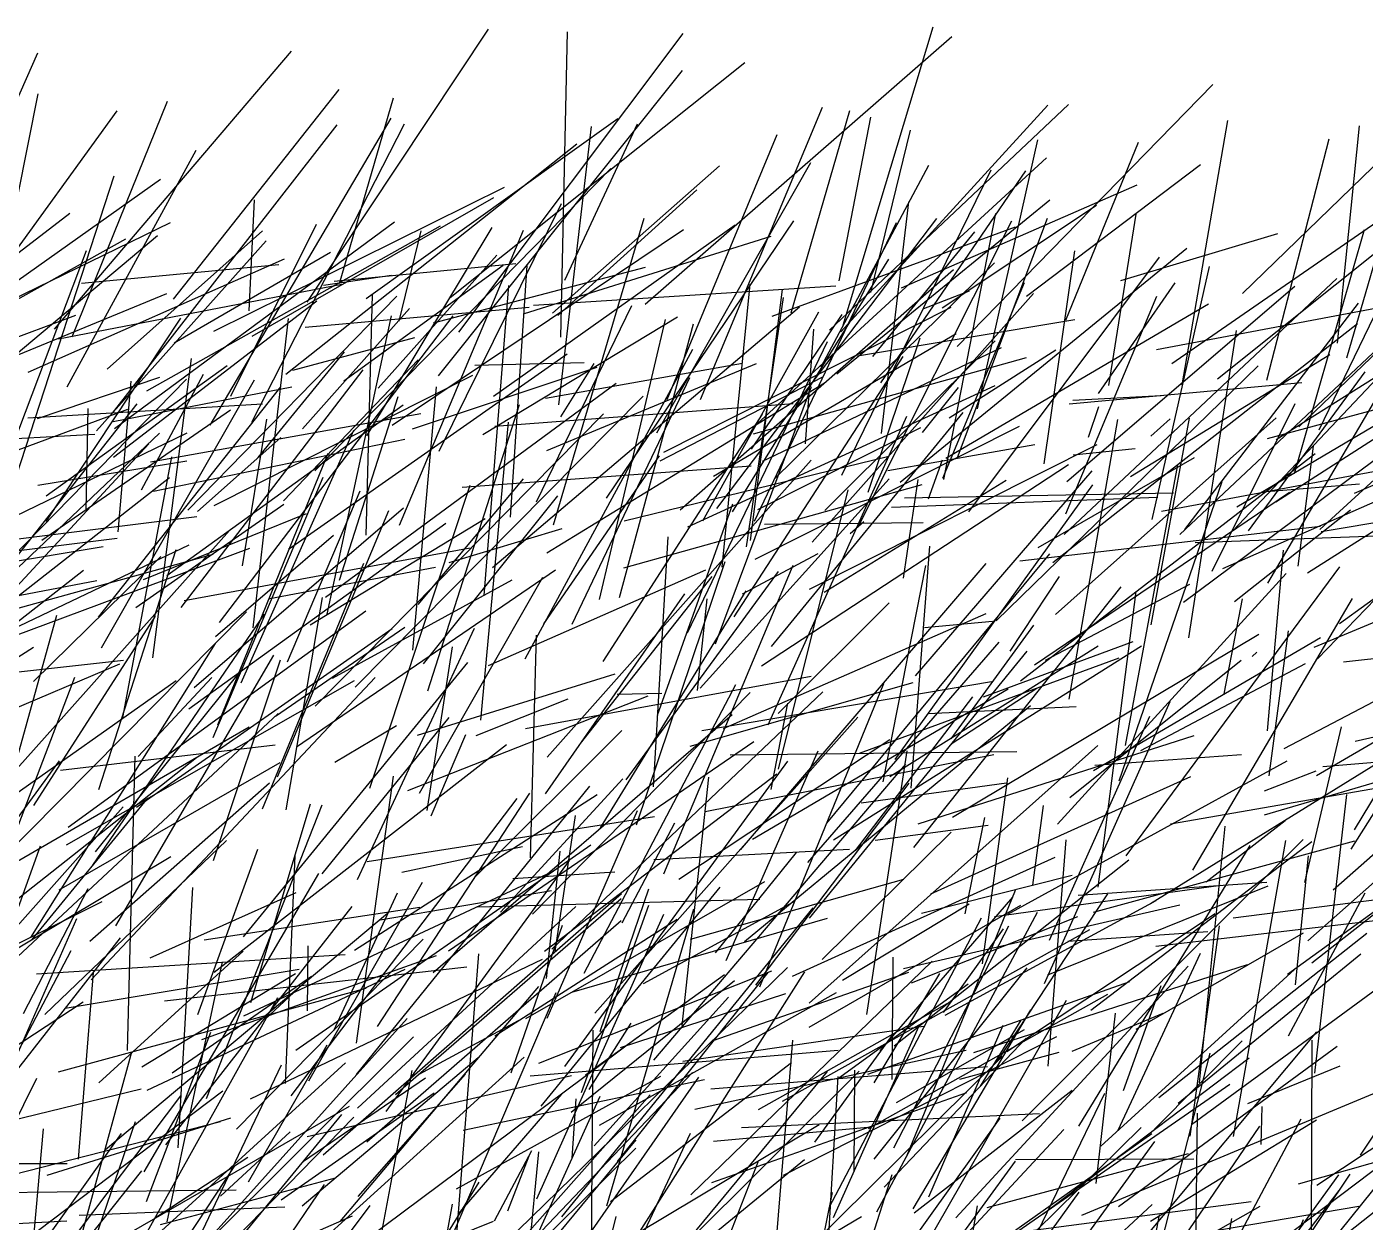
# Model space of a CAD drawing. Header units: metres. Extents: x 0 to 1019, y 0 to 619.
# Drawn here: x 849.4 to 935.7, y 539.2 to 616.3 of the extents above; entities that cross this region are included whole.
import ezdxf

# ---------------------------------------------------------------- set-up
doc = ezdxf.new("R2010")
doc.units = ezdxf.units.M

msp = doc.modelspace()

# ---------------------------------------------------------------- linework, layer by layer
at = {"color": 99}
for p, q in [((902.018, 597.089), (907.821, 616.329)), ((867.156, 590.404), (874.049, 598.162)), ((873.945, 567.067), (889.43, 573.176)), ((838.578, 552.13), (854.232, 559.906)), ((880.395, 539.969), (881.756, 543.513))]:
    msp.add_line(p, q, dxfattribs=at)
at = {"color": 135}
for p, q in [((867.437, 598.556), (879.149, 616.179)), ((869.186, 599.927), (880.903, 601.071)), ((884.528, 577.797), (892.118, 593.706)), ((867.644, 577.755), (878.934, 584.62)), ((849.819, 566.108), (857.67, 578.318)), ((853.511, 554.858), (871.842, 574.365)), ((875.437, 565.447), (877.675, 570.682)), ((925.887, 529.142), (934.693, 542.325))]:
    msp.add_line(p, q, dxfattribs=at)
at = {"color": 173}
msp.add_line((877.218, 596.638), (891.685, 615.884), dxfattribs=at)
at = {"color": 153}
for p, q in [((883.796, 596.305), (884.229, 615.995)), ((858.733, 548.855), (867.726, 555.104)), ((922.096, 545.235), (927.746, 550.932))]:
    msp.add_line(p, q, dxfattribs=at)
at = {"color": 188}
for p, q in [((889.245, 598.437), (909.019, 615.702)), ((906.585, 539.824), (916.786, 547.739))]:
    msp.add_line(p, q, dxfattribs=at)
at = {"color": 109}
for p, q in [((841.292, 594.844), (850.079, 614.651)), ((838.014, 550.577), (851.468, 568.984)), ((860.393, 552.628), (864.273, 563.282)), ((869.161, 551.588), (873.281, 560.474))]:
    msp.add_line(p, q, dxfattribs=at)
at = {"color": 247}
for p, q in [((851.144, 596.833), (866.429, 614.757)), ((913.829, 598.964), (925.044, 607.435)), ((882.805, 566.865), (891.798, 579.754))]:
    msp.add_line(p, q, dxfattribs=at)
at = {"color": 82}
for p, q in [((876.672, 598.871), (895.67, 614.025)), ((883.6, 597.707), (892.57, 605.803)), ((903.625, 586.308), (906.972, 596.268)), ((934.28, 575.366), (946.822, 576.749)), ((921.829, 559.784), (940.847, 571.584)), ((928.961, 544.23), (929.032, 546.691))]:
    msp.add_line(p, q, dxfattribs=at)
at = {"color": 71}
for p, q in [((875.913, 593.811), (891.642, 613.501)), ((879.143, 575.131), (893.145, 581.3))]:
    msp.add_line(p, q, dxfattribs=at)
at = {"color": 233}
for p, q in [((846.232, 592.605), (850.097, 611.993)), ((901.125, 596.756), (916.542, 611.308)), ((873.384, 597.338), (874.805, 603.164)), ((915.71, 578.427), (929.935, 591.113)), ((854.447, 543.915), (872.628, 559.163)), ((931.375, 541.709), (947.148, 546.17)), ((902.237, 530.17), (916.244, 545.199))]:
    msp.add_line(p, q, dxfattribs=at)
at = {"color": 223}
for p, q in [((858.833, 598.765), (869.511, 612.281)), ((890.2, 588.333), (900.705, 593.757)), ((847.904, 584.412), (859.71, 590.132))]:
    msp.add_line(p, q, dxfattribs=at)
at = {"color": 160}
for p, q in [((909.362, 595.697), (925.838, 612.612)), ((846.798, 580.456), (859.658, 593.603)), ((863.343, 557.624), (877.806, 575.325)), ((897.37, 567.134), (898.447, 572.709)), ((909.281, 539.512), (924.252, 555.75)), ((843.614, 541.067), (861.865, 545.725)), ((907.17, 531.52), (921.228, 545.34))]:
    msp.add_line(p, q, dxfattribs=at)
at = {"color": 50}
for p, q in [((852.301, 596.336), (858.433, 611.53)), ((837.787, 592.629), (855.762, 602.662)), ((844.177, 591.433), (857.791, 602.86)), ((892.166, 557.478), (905.926, 561.355)), ((851.866, 532.611), (856.383, 545.715))]:
    msp.add_line(p, q, dxfattribs=at)
at = {"color": 10}
for p, q in [((869.542, 599.769), (873.024, 611.753)), ((842.334, 589.426), (853.759, 590.059)), ((866.172, 575.361), (870.858, 586.392))]:
    msp.add_line(p, q, dxfattribs=at)
at = {"color": 61}
for p, q in [((892.817, 592.284), (900.669, 611.154)), ((890.437, 588.903), (908.964, 598.238))]:
    msp.add_line(p, q, dxfattribs=at)
at = {"color": 244}
for p, q in [((901.862, 596.656), (915.199, 611.267)), ((860.369, 585.075), (865.752, 589.845)), ((905.028, 567.984), (918.453, 576.395))]:
    msp.add_line(p, q, dxfattribs=at)
at = {"color": 232}
for p, q in [((842.415, 593.266), (855.185, 610.9)), ((868.479, 543.571), (887.718, 560.428)), ((855.849, 536.661), (869.927, 549.497))]:
    msp.add_line(p, q, dxfattribs=at)
at = {"color": 75}
msp.add_line((861.193, 590.627), (872.855, 610.428), dxfattribs=at)
at = {"color": 110}
for p, q in [((871.251, 598.798), (887.48, 610.416)), ((839.394, 572.515), (857.93, 590.112)), ((899.142, 524.027), (913.129, 543.172))]:
    msp.add_line(p, q, dxfattribs=at)
at = {"color": 112}
for p, q in [((898.651, 597.882), (902.434, 610.931)), ((919.911, 599.966), (930.038, 602.991)), ((907.215, 598.151), (910.154, 599.29)), ((909.88, 559.113), (911.148, 565.339)), ((916.775, 550.249), (922.649, 552.704)), ((857.676, 539.535), (863.615, 543.421))]:
    msp.add_line(p, q, dxfattribs=at)
at = {"color": 193}
msp.add_line((901.756, 599.94), (903.8, 610.495), dxfattribs=at)
at = {"color": 121}
for p, q in [((923.877, 593.229), (926.805, 610.291)), ((900.009, 583.092), (914.294, 599.121)), ((850.347, 583.215), (862.509, 591.626))]:
    msp.add_line(p, q, dxfattribs=at)
at = {"color": 12}
for p, q in [((854.89, 591.403), (869.384, 610.013)), ((840.583, 580.544), (854.3, 582.804)), ((905.298, 550.595), (920.424, 562.597))]:
    msp.add_line(p, q, dxfattribs=at)
at = {"color": 192}
for p, q in [((863.876, 590.821), (873.717, 610.076)), ((902.937, 595.104), (916.955, 597.455)), ((900.658, 556.174), (908.971, 564.376)), ((898.17, 542.26), (915.794, 551.196)), ((911.289, 540.183), (924.289, 543.656))]:
    msp.add_line(p, q, dxfattribs=at)
at = {"color": 16}
msp.add_line((883.675, 591.943), (885.785, 609.894), dxfattribs=at)
at = {"color": 107}
for p, q in [((884.059, 599.992), (888.757, 610.079)), ((874.564, 570.633), (887.312, 574.586))]:
    msp.add_line(p, q, dxfattribs=at)
at = {"color": 238}
for p, q in [((890.654, 592.299), (897.756, 609.371)), ((901.109, 540.172), (910.923, 558.869)), ((897.507, 535.307), (912.264, 549.926)), ((855.623, 530.795), (870.453, 546))]:
    msp.add_line(p, q, dxfattribs=at)
at = {"color": 237}
for p, q in [((903.785, 599.2), (906.344, 609.667)), ((893.658, 587.34), (909.305, 596.544))]:
    msp.add_line(p, q, dxfattribs=at)
at = {"color": 254}
for p, q in [((933.887, 595.917), (935.315, 609.937)), ((881.846, 562.724), (882.226, 577.092)), ((842.152, 562.3), (859, 574.161)), ((904.002, 548.209), (908.24, 555.272))]:
    msp.add_line(p, q, dxfattribs=at)
at = {"color": 113}
for p, q in [((866.062, 593.926), (884.832, 608.786)), ((925.813, 581.211), (931.164, 592.022)), ((836.223, 567.145), (855.372, 575.233)), ((915.787, 526.211), (928.875, 545.431))]:
    msp.add_line(p, q, dxfattribs=at)
at = {"color": 196}
msp.add_line((910.667, 591.688), (914.56, 609.031), dxfattribs=at)
at = {"color": 133}
for p, q in [((916.368, 597.399), (921.063, 608.895)), ((874.94, 575.24), (883.606, 586.073)), ((904.175, 539.89), (914.531, 559.231))]:
    msp.add_line(p, q, dxfattribs=at)
at = {"color": 194}
for p, q in [((927.751, 599.126), (938.023, 609.092)), ((931.402, 590.52), (949.648, 608.09)), ((878.765, 590.024), (891.331, 597.616)), ((929.075, 586.329), (935.309, 586.856)), ((885.126, 547.587), (889.481, 559.666))]:
    msp.add_line(p, q, dxfattribs=at)
at = {"color": 91}
for p, q in [((929.34, 593.546), (933.341, 609.098)), ((881.636, 536.059), (882.392, 543.756))]:
    msp.add_line(p, q, dxfattribs=at)
at = {"color": 88}
for p, q in [((932.71, 590.341), (941.784, 609.16)), ((860.945, 547.197), (868.416, 566.151))]:
    msp.add_line(p, q, dxfattribs=at)
at = {"color": 95}
msp.add_line((934.486, 594.973), (938.502, 608.794), dxfattribs=at)
at = {"color": 101}
msp.add_line((851.973, 593.107), (860.295, 608.378), dxfattribs=at)
at = {"color": 143}
for p, q in [((896.194, 590.47), (915.119, 607.873)), ((916.378, 584.917), (922.231, 598.947)), ((851.457, 560.656), (865.697, 568.873))]:
    msp.add_line(p, q, dxfattribs=at)
at = {"color": 140}
for p, q in [((867.95, 587.681), (887.02, 607.193)), ((909.378, 588.546), (915.196, 603.975)), ((896.735, 575.106), (916.543, 588.101)), ((883.43, 556.678), (884.755, 565.463)), ((867.546, 548.343), (874.882, 561.164)), ((910.429, 550.178), (928.079, 555.843)), ((893.534, 541.791), (909.99, 547.597))]:
    msp.add_line(p, q, dxfattribs=at)
at = {"color": 37}
for p, q in [((883.258, 597.847), (894.026, 607.362)), ((869.565, 539.272), (882.393, 554.433))]:
    msp.add_line(p, q, dxfattribs=at)
at = {"color": 141}
for p, q in [((890, 590.131), (899.934, 607.564)), ((851.33, 531.314), (870.36, 539.644)), ((837.569, 538.544), (851.946, 539.307))]:
    msp.add_line(p, q, dxfattribs=at)
at = {"color": 79}
for p, q in [((900.596, 594.389), (907.532, 607.4)), ((914.971, 588.15), (916.955, 601.872)), ((867.129, 540.289), (878.477, 549.851))]:
    msp.add_line(p, q, dxfattribs=at)
at = {"color": 178}
for p, q in [((901.916, 587.412), (911.55, 607.1)), ((845.074, 597.11), (858.629, 603.698)), ((906.569, 563.387), (919.933, 580.202)), ((845.641, 553.427), (865.578, 572.032)), ((880.162, 537.855), (898.413, 555.65))]:
    msp.add_line(p, q, dxfattribs=at)
at = {"color": 209}
for p, q in [((904.444, 593.368), (913.787, 607.029)), ((870.542, 573.738), (889.105, 592.502)), ((887.757, 558.543), (891.152, 564.994)), ((891.674, 549.62), (907.181, 551.878)), ((879.69, 527.045), (899.519, 543.276))]:
    msp.add_line(p, q, dxfattribs=at)
at = {"color": 187}
for p, q in [((847.327, 598.945), (857.989, 606.502)), ((866.522, 594.178), (874.391, 596.295)), ((923.95, 579.222), (936.254, 588.373))]:
    msp.add_line(p, q, dxfattribs=at)
at = {"color": 169}
for p, q in [((848.694, 587.375), (855.009, 606.713)), ((895.782, 582.783), (898.17, 598.86)), ((861.451, 585.455), (878.123, 593.858))]:
    msp.add_line(p, q, dxfattribs=at)
at = {"color": 151}
for p, q in [((861.438, 596.701), (880.178, 605.983)), ((856.401, 578.884), (865.94, 585.542)), ((846.233, 574.436), (855.603, 575.478))]:
    msp.add_line(p, q, dxfattribs=at)
at = {"color": 1}
for p, q in [((905.777, 599.489), (920.965, 606.124)), ((897.821, 572.034), (904.969, 579.17)), ((885.306, 555.282), (895.083, 573.909))]:
    msp.add_line(p, q, dxfattribs=at)
at = {"color": 118}
for p, q in [((926.144, 593.626), (941.976, 606.271)), ((892.895, 570.933), (911.577, 574.091))]:
    msp.add_line(p, q, dxfattribs=at)
at = {"color": 122}
for p, q in [((863.706, 598.007), (864.048, 605.159)), ((847.46, 567.069), (862.438, 583.831)), ((911.764, 558.949), (926.354, 560.972))]:
    msp.add_line(p, q, dxfattribs=at)
at = {"color": 90}
msp.add_line((863.891, 596.364), (879.485, 605.312), dxfattribs=at)
at = {"color": 236}
for p, q in [((901.6, 593.938), (915.334, 605.176)), ((918.462, 560.836), (920.897, 579.902)), ((887.652, 550.495), (898.308, 553.984))]:
    msp.add_line(p, q, dxfattribs=at)
at = {"color": 72}
for p, q in [((904.488, 590.088), (906.235, 605.044)), ((865.926, 585.752), (874.594, 594.854)), ((847.701, 561.9), (863.713, 571.188)), ((894.457, 556.099), (900.391, 569.622)), ((907.532, 540.862), (912.32, 551.931)), ((877.185, 539.752), (883.868, 547.485))]:
    msp.add_line(p, q, dxfattribs=at)
at = {"color": 183}
for p, q in [((843.889, 597.982), (852.152, 604.308)), ((837.008, 581.087), (855.205, 583.343)), ((869.233, 568.903), (873.199, 571.274))]:
    msp.add_line(p, q, dxfattribs=at)
at = {"color": 3}
msp.add_line((875.957, 588.965), (883.845, 604.926), dxfattribs=at)
at = {"color": 205}
for p, q in [((908.394, 598.202), (918.342, 604.83)), ((912.569, 550.247), (925.995, 559.14)), ((882.105, 537.988), (886.35, 547.359))]:
    msp.add_line(p, q, dxfattribs=at)
at = {"color": 184}
for p, q in [((908.496, 587.137), (911.852, 604.295)), ((897.621, 587.216), (911.774, 601.096)), ((871.975, 551.848), (881.797, 566.891)), ((847.064, 546.191), (852.591, 558.817))]:
    msp.add_line(p, q, dxfattribs=at)
at = {"color": 252}
for p, q in [((919.14, 593.201), (920.906, 604.239)), ((845.277, 577.794), (856.49, 592.005)), ((927.25, 579.254), (934.719, 585.182)), ((893.483, 547.83), (911.316, 549.275))]:
    msp.add_line(p, q, dxfattribs=at)
at = {"color": 48}
for p, q in [((855.022, 590.412), (873.084, 603.747)), ((858.868, 595.951), (868.961, 601.791)), ((857.495, 575.619), (859.993, 594.943)), ((876.605, 581.785), (883.89, 583.973))]:
    msp.add_line(p, q, dxfattribs=at)
at = {"color": 124}
for p, q in [((857.098, 592.852), (876.044, 603.496)), ((878.252, 594.514), (885.303, 594.668)), ((849.424, 591.114), (864.563, 592.005)), ((867.96, 572.508), (886.56, 591.355)), ((866.76, 569.879), (883.467, 581.307)), ((884.467, 546.33), (895.001, 554.808)), ((903.633, 545.277), (919.079, 553.942))]:
    msp.add_line(p, q, dxfattribs=at)
at = {"color": 98}
for p, q in [((862.525, 592.495), (868.048, 603.588)), ((867.31, 596.954), (881.758, 598.242)), ((869.533, 580.642), (873.311, 592.487)), ((874.597, 579.069), (881.394, 587.174)), ((870.632, 548.745), (885.675, 567.345)), ((879.557, 551.255), (891.299, 558.778)), ((923.616, 546.906), (935.398, 556.534))]:
    msp.add_line(p, q, dxfattribs=at)
at = {"color": 132}
for p, q in [((871.294, 589.955), (879.384, 603.373)), ((842.569, 574.696), (859.832, 582.905)), ((911.968, 549.607), (919.068, 560.414))]:
    msp.add_line(p, q, dxfattribs=at)
at = {"color": 245}
for p, q in [((879.463, 592.498), (895.045, 603.56)), ((875.222, 573.503), (881.14, 591.975))]:
    msp.add_line(p, q, dxfattribs=at)
at = {"color": 212}
for p, q in [((883.33, 584.205), (889.167, 603.978)), ((842.002, 592.389), (858.398, 599.129)), ((893.767, 576.54), (899.966, 593.124))]:
    msp.add_line(p, q, dxfattribs=at)
at = {"color": 65}
for p, q in [((886.751, 585.933), (898.829, 603.82)), ((876.553, 556.739), (896.24, 570.228))]:
    msp.add_line(p, q, dxfattribs=at)
at = {"color": 9}
for p, q in [((893.871, 585.264), (908.046, 603.964)), ((907.661, 560.409), (924.423, 567.974))]:
    msp.add_line(p, q, dxfattribs=at)
at = {"color": 60}
for p, q in [((896.302, 584.439), (905.452, 603.714)), ((868.626, 579.551), (887.371, 593.341)), ((853.204, 585.158), (853.334, 591.716)), ((889.778, 567.301), (890.719, 583.442)), ((923.111, 564.912), (939.321, 567.738)), ((899.822, 551.797), (913.471, 559.686))]:
    msp.add_line(p, q, dxfattribs=at)
at = {"color": 39}
msp.add_line((897.431, 597.667), (913.129, 603.418), dxfattribs=at)
at = {"color": 2}
for p, q in [((902.977, 584.084), (912.893, 603.809)), ((914.23, 560.976), (914.919, 566.103)), ((852.693, 543.292), (853.678, 555.342))]:
    msp.add_line(p, q, dxfattribs=at)
at = {"color": 34}
for p, q in [((923.211, 594.602), (936.693, 603.942)), ((861.399, 562.556), (865.722, 575.494)), ((842.74, 541.384), (855.42, 557.56)), ((901.381, 539.533), (906.895, 551.855)), ((919.761, 540.238), (933.867, 550.578))]:
    msp.add_line(p, q, dxfattribs=at)
at = {"color": 18}
for p, q in [((853.872, 590.277), (864.793, 602.525)), ((896.325, 581.992), (913.377, 590.564)), ((861.535, 577.011), (869.144, 583.542)), ((880.714, 561.393), (887.293, 561.816))]:
    msp.add_line(p, q, dxfattribs=at)
at = {"color": 87}
for p, q in [((854.54, 594.252), (864.569, 603.167)), ((851.415, 596.197), (869.677, 599.738)), ((861.798, 577.917), (876.852, 597.695))]:
    msp.add_line(p, q, dxfattribs=at)
at = {"color": 53}
for p, q in [((872.928, 590.627), (891.717, 603.249)), ((889.796, 562.612), (902.408, 563.279)), ((871.438, 534.159), (874.215, 549.007))]:
    msp.add_line(p, q, dxfattribs=at)
at = {"color": 13}
for p, q in [((873.398, 584.194), (881.387, 603.202)), ((920.208, 569.976), (923.593, 588.066)), ((871.498, 567.223), (877.95, 586.762)), ((857.324, 556.285), (866.747, 560.495))]:
    msp.add_line(p, q, dxfattribs=at)
at = {"color": 6}
for p, q in [((881.46, 597.832), (897.358, 602.831)), ((905.358, 569.063), (918.11, 586.777)), ((932.389, 576.323), (937.648, 578.52)), ((855.107, 558.339), (865.298, 575.802)), ((886.35, 551.517), (889.472, 560.726)), ((903.598, 548.775), (920.488, 554.756))]:
    msp.add_line(p, q, dxfattribs=at)
at = {"color": 222}
for p, q in [((903.928, 595.055), (910.49, 603.101)), ((929.938, 589.708), (941.917, 597.272)), ((901.959, 554.848), (910.136, 559.759)), ((910.028, 538.155), (928.317, 540.572))]:
    msp.add_line(p, q, dxfattribs=at)
at = {"color": 246}
msp.add_line((931.123, 587.518), (935.638, 603.249), dxfattribs=at)
at = {"color": 152}
for p, q in [((846.563, 584.363), (853.214, 601.908)), ((854.192, 576.271), (864.06, 593.563)), ((855.557, 571.771), (858.715, 588.586)), ((852.034, 564.706), (871.222, 578.651)), ((912.623, 559.089), (930.651, 568.985))]:
    msp.add_line(p, q, dxfattribs=at)
at = {"color": 181}
for p, q in [((872.034, 593.027), (879.675, 601.595)), ((850.521, 552.619), (862.237, 563.849))]:
    msp.add_line(p, q, dxfattribs=at)
at = {"color": 159}
for p, q in [((905.675, 586.963), (924.17, 602.048)), ((859.513, 579.334), (877.955, 582.715))]:
    msp.add_line(p, q, dxfattribs=at)
at = {"color": 44}
for p, q in [((849.45, 594.043), (865.979, 601.368)), ((870.491, 556.772), (886.143, 566.816)), ((845.12, 549.224), (850.242, 563.508)), ((934.027, 538.638), (944.531, 551.673)), ((857.993, 539.075), (869.27, 542.093))]:
    msp.add_line(p, q, dxfattribs=at)
at = {"color": 69}
for p, q in [((852.894, 599.792), (865.616, 601.004)), ((923.722, 583.582), (942.284, 601.048)), ((856.447, 565.988), (872.923, 577.522))]:
    msp.add_line(p, q, dxfattribs=at)
at = {"color": 165}
for p, q in [((869.814, 593.503), (880.085, 600.956)), ((914.916, 539.762), (928.18, 549.829))]:
    msp.add_line(p, q, dxfattribs=at)
at = {"color": 207}
for p, q in [((875.59, 597.243), (889.273, 600.832)), ((882.049, 598.366), (901.53, 599.63)), ((925.428, 561.177), (930.515, 565.134))]:
    msp.add_line(p, q, dxfattribs=at)
at = {"color": 25}
for p, q in [((880.552, 584.698), (881.624, 600.93)), ((918.152, 568.361), (932.782, 576.932)), ((927.172, 544.747), (930.563, 563.849)), ((872.378, 528.117), (889.573, 547.435)), ((921.139, 524.343), (933.995, 541.283))]:
    msp.add_line(p, q, dxfattribs=at)
at = {"color": 161}
msp.add_line((894.868, 585.048), (904.95, 601.333), dxfattribs=at)
at = {"color": 41}
msp.add_line((910.121, 585.036), (922.404, 601.463), dxfattribs=at)
at = {"color": 46}
for p, q in [((921.935, 584.559), (925.625, 600.872)), ((847.148, 576.523), (863.76, 582.69)), ((845.171, 555.258), (852.46, 574.379)), ((920.088, 547.72), (922.516, 554.499))]:
    msp.add_line(p, q, dxfattribs=at)
at = {"color": 241}
msp.add_line((927.139, 583.826), (943.353, 600.985), dxfattribs=at)
at = {"color": 144}
for p, q in [((868.492, 599.671), (872.888, 600.312)), ((908.851, 591.115), (915.726, 595.487))]:
    msp.add_line(p, q, dxfattribs=at)
at = {"color": 231}
for p, q in [((891.489, 585.175), (909.131, 600.683)), ((854.005, 567.125), (859.001, 582.622)), ((918.229, 568.698), (927.7, 569.393)), ((877.1, 538.474), (878.524, 556.546)), ((892.177, 540.991), (907.746, 556.071)), ((919.747, 545.154), (925.042, 556.585))]:
    msp.add_line(p, q, dxfattribs=at)
at = {"color": 163}
msp.add_line((916.259, 583.573), (933.845, 600.084), dxfattribs=at)
at = {"color": 162}
for p, q in [((871.241, 583.531), (871.652, 599.031)), ((924.037, 583.899), (935.245, 598.509)), ((863.354, 552.529), (882.951, 561.705)), ((905.457, 546.94), (913.708, 551.665)), ((848.879, 527.563), (850.436, 545.26))]:
    msp.add_line(p, q, dxfattribs=at)
at = {"color": 28}
for p, q in [((878.851, 579.65), (880.454, 599.648)), ((840.952, 586.138), (855.884, 591.663)), ((934.022, 577.845), (945.228, 585.962))]:
    msp.add_line(p, q, dxfattribs=at)
at = {"color": 35}
for p, q in [((894.206, 581.469), (896.01, 599.734)), ((913.451, 574.14), (932.452, 588.816)), ((868.423, 561.704), (876.606, 571.777)), ((906.841, 564.916), (924.649, 570.608)), ((852.326, 527.019), (862.788, 542.871))]:
    msp.add_line(p, q, dxfattribs=at)
at = {"color": 57}
for p, q in [((896.026, 583.196), (898.092, 599.385)), ((934.99, 586.239), (953.966, 594.595)), ((863.279, 581.565), (864.848, 591.017))]:
    msp.add_line(p, q, dxfattribs=at)
at = {"color": 55}
for p, q in [((908.442, 587.217), (913.713, 599.837)), ((849.151, 552.688), (853.327, 560.752))]:
    msp.add_line(p, q, dxfattribs=at)
at = {"color": 128}
for p, q in [((916.441, 587.011), (931.129, 599.59)), ((847.627, 579.071), (857.241, 589.435)), ((882.236, 536.784), (888.653, 544.546))]:
    msp.add_line(p, q, dxfattribs=at)
at = {"color": 134}
for p, q in [((918.465, 592.684), (923.418, 599.803)), ((917.826, 589.85), (918.492, 591.84)), ((935.366, 543.557), (948.286, 563.062)), ((885.4, 548.734), (894.368, 555.214)), ((883.471, 527.95), (903.188, 539.604))]:
    msp.add_line(p, q, dxfattribs=at)
at = {"color": 54}
for p, q in [((854.96, 588.58), (868.075, 598.652)), ((929.38, 570.925), (930.407, 582.576)), ((882.529, 546.705), (894.073, 560.836)), ((922.155, 538.358), (922.406, 539.696))]:
    msp.add_line(p, q, dxfattribs=at)
at = {"color": 177}
for p, q in [((859.751, 585.146), (873.224, 598.947)), ((852.576, 536.581), (870.169, 546.708))]:
    msp.add_line(p, q, dxfattribs=at)
at = {"color": 208}
for p, q in [((879.399, 581.452), (899.196, 598.268)), ((894.991, 578.277), (905.872, 595.064)), ((861.689, 571.297), (868.794, 588.822)), ((891.627, 551.922), (893.356, 567.925)), ((885.625, 547.787), (888.349, 552.063))]:
    msp.add_line(p, q, dxfattribs=at)
at = {"color": 155}
for p, q in [((882.229, 585.699), (888.39, 598.353)), ((904.592, 567.634), (907.347, 581.583)), ((849.722, 557.458), (857.171, 566.579))]:
    msp.add_line(p, q, dxfattribs=at)
at = {"color": 224}
for p, q in [((908.627, 588.503), (925.564, 598.463)), ((863.958, 577.564), (866.236, 597.509)), ((912.776, 576.055), (915.955, 580.884)), ((918.16, 559.216), (935.002, 563.829))]:
    msp.add_line(p, q, dxfattribs=at)
at = {"color": 73}
for p, q in [((922.224, 595.516), (938.957, 598.683)), ((888.016, 567.758), (897.836, 581.206)), ((886.004, 552.705), (902.96, 571.811)), ((873.133, 547.456), (887.701, 560.105))]:
    msp.add_line(p, q, dxfattribs=at)
at = {"color": 42}
for p, q in [((834.517, 591.025), (852.531, 597.72)), ((855.374, 535.448), (865.552, 553.729)), ((920.675, 523.998), (933.977, 542.277))]:
    msp.add_line(p, q, dxfattribs=at)
at = {"color": 77}
for p, q in [((850.623, 584.424), (859.308, 597.541)), ((866.052, 548.165), (866.682, 562.858)), ((843.856, 533.991), (862.007, 547.697))]:
    msp.add_line(p, q, dxfattribs=at)
at = {"color": 199}
for p, q in [((868.733, 578.445), (872.88, 597.686)), ((833.925, 566.406), (853.027, 581.277))]:
    msp.add_line(p, q, dxfattribs=at)
at = {"color": 203}
for p, q in [((886.288, 579.394), (890.543, 597.44)), ((881.554, 552.376), (896.967, 561.195)), ((915.2, 555.176), (929.419, 560.918)), ((913.117, 543.262), (924.62, 543.31))]:
    msp.add_line(p, q, dxfattribs=at)
at = {"color": 59}
for p, q in [((892.961, 584.463), (900.447, 597.951)), ((882.932, 552.387), (888.749, 565.787))]:
    msp.add_line(p, q, dxfattribs=at)
at = {"color": 20}
msp.add_line((896.09, 589.082), (901.956, 597.763), dxfattribs=at)
at = {"color": 168}
for p, q in [((887.584, 579.512), (892.355, 597.175)), ((885.784, 537.181), (885.883, 551.609)), ((884.53, 543.368), (884.795, 547.187)), ((869.341, 524.974), (888.64, 544.011))]:
    msp.add_line(p, q, dxfattribs=at)
at = {"color": 111}
for p, q in [((899.58, 589.431), (900.118, 596.822)), ((861.862, 540.897), (866.342, 545.051))]:
    msp.add_line(p, q, dxfattribs=at)
at = {"color": 216}
for p, q in [((915.528, 581.775), (935.183, 597.192)), ((851.926, 563.565), (870.503, 574.175)), ((882.886, 554.955), (883.764, 563.154)), ((856.933, 542.47), (868.205, 561.719)), ((897.33, 533.502), (898.772, 550.968))]:
    msp.add_line(p, q, dxfattribs=at)
at = {"color": 136}
for p, q in [((924.296, 576.912), (927.372, 596.734)), ((877.447, 586.627), (896.086, 588.003)), ((917.217, 545.43), (928.259, 563.526)), ((873.702, 523.204), (876.811, 540.399))]:
    msp.add_line(p, q, dxfattribs=at)
at = {"color": 100}
for p, q in [((927.396, 585.361), (946.164, 596.46)), ((911.88, 578.02), (928.762, 594.461)), ((899.73, 562.422), (912.069, 576.641)), ((930.445, 569.778), (939.477, 574.51)), ((918.625, 544.142), (931.122, 555.52)), ((918.335, 541.716), (919.564, 552.718)), ((924.638, 529.167), (924.858, 546.258))]:
    msp.add_line(p, q, dxfattribs=at)
at = {"color": 33}
for p, q in [((891.976, 577.237), (901.002, 596.032)), ((838.571, 543.389), (856.75, 547.834)), ((857.219, 521.271), (871.507, 540.301))]:
    msp.add_line(p, q, dxfattribs=at)
at = {"color": 58}
for p, q in [((896.801, 588.31), (912.21, 595.638)), ((916.626, 566.611), (927.682, 575.478)), ((904.07, 563.859), (911.358, 564.833)), ((841.013, 552.263), (858.648, 562.819)), ((887.533, 532.668), (901.009, 548.953))]:
    msp.add_line(p, q, dxfattribs=at)
at = {"color": 243}
for p, q in [((900.821, 585.129), (911.815, 596.078)), ((932.607, 575.557), (951.111, 594.814)), ((851.851, 553.041), (866.935, 555.542)), ((857.095, 533.666), (873.887, 552.374))]:
    msp.add_line(p, q, dxfattribs=at)
at = {"color": 11}
for p, q in [((929.392, 580.439), (938.735, 596.388)), ((924.395, 544.784), (926.275, 558.347))]:
    msp.add_line(p, q, dxfattribs=at)
at = {"color": 240}
for p, q in [((864.282, 588.549), (869.854, 595.368)), ((895.645, 557.341), (914.082, 572.551)), ((931.978, 557.373), (943.774, 567.826))]:
    msp.add_line(p, q, dxfattribs=at)
at = {"color": 105}
for p, q in [((866.246, 582.628), (884.203, 595.231)), ((929.476, 568.027), (930.718, 577.359))]:
    msp.add_line(p, q, dxfattribs=at)
at = {"color": 47}
for p, q in [((881.512, 575.565), (892.31, 595.53)), ((908.971, 570.406), (914.314, 577.737)), ((893.619, 550.953), (906.244, 555.346))]:
    msp.add_line(p, q, dxfattribs=at)
at = {"color": 185}
for p, q in [((896.236, 590.069), (913.842, 595.003)), ((916.826, 592.244), (922.512, 592.553)), ((926.501, 581.392), (941.825, 588.136)), ((903.178, 566.28), (912.543, 567.56)), ((906.093, 543.438), (913.133, 560.651))]:
    msp.add_line(p, q, dxfattribs=at)
at = {"color": 64}
for p, q in [((920.535, 587.327), (933.4, 595.201)), ((860.164, 573.718), (873.663, 585.303)), ((893.639, 544.444), (903.601, 545.359))]:
    msp.add_line(p, q, dxfattribs=at)
at = {"color": 19}
for p, q in [((850.624, 586.068), (862.295, 594.487)), ((856.898, 580.685), (867.408, 584.938)), ((905.219, 534.056), (916.419, 553.555)), ((928.746, 533.988), (943.759, 545.842))]:
    msp.add_line(p, q, dxfattribs=at)
at = {"color": 70}
for p, q in [((856.764, 586.453), (860.752, 593.924)), ((896.559, 546.493), (909.052, 553.526))]:
    msp.add_line(p, q, dxfattribs=at)
at = {"color": 104}
for p, q in [((859.318, 578.88), (871.057, 594.193)), ((905.958, 585.937), (923.301, 586.265))]:
    msp.add_line(p, q, dxfattribs=at)
at = {"color": 147}
for p, q in [((874.245, 590.392), (886.156, 594.37)), ((897.831, 568.448), (902.331, 586.457)), ((929.176, 567.041), (932.511, 568.34)), ((917.168, 560.32), (929.328, 561.166)), ((881.833, 548.666), (901.697, 550.326))]:
    msp.add_line(p, q, dxfattribs=at)
at = {"color": 38}
for p, q in [((882.817, 592.381), (895.514, 594.636)), ((931.355, 581.54), (932.34, 589.278)), ((916.491, 557.344), (925.53, 557.988)), ((908.35, 525.487), (922.11, 544.442)), ((926.65, 537.029), (927.065, 539.461))]:
    msp.add_line(p, q, dxfattribs=at)
at = {"color": 23}
for p, q in [((882.908, 589.004), (896.417, 594.608)), ((874.27, 576.113), (875.784, 593.11)), ((896.507, 585.204), (907.02, 590.486))]:
    msp.add_line(p, q, dxfattribs=at)
at = {"color": 80}
for p, q in [((883.802, 591.174), (885.964, 594.601)), ((924.565, 561.941), (934.854, 579.445)), ((844.507, 542.083), (852.227, 556.746))]:
    msp.add_line(p, q, dxfattribs=at)
at = {"color": 94}
for p, q in [((928.146, 583.812), (935.67, 594.068)), ((922.536, 585.078), (940.246, 588.404)), ((892.793, 573.676), (904.979, 587.176))]:
    msp.add_line(p, q, dxfattribs=at)
at = {"color": 229}
for p, q in [((929.369, 589.768), (944.322, 593.806)), ((868.41, 525.383), (878.535, 541.804))]:
    msp.add_line(p, q, dxfattribs=at)
at = {"color": 40}
for p, q in [((850.067, 591.072), (857.936, 593.72)), ((921.87, 577.759), (924.348, 591.078)), ((882.921, 569.224), (899.941, 588.368))]:
    msp.add_line(p, q, dxfattribs=at)
at = {"color": 117}
for p, q in [((853.994, 578.249), (865.752, 593.113)), ((858.331, 544.217), (870.358, 559.586)), ((867.208, 543.175), (875.086, 548.531)), ((875.075, 530.795), (892.295, 548.879))]:
    msp.add_line(p, q, dxfattribs=at)
at = {"color": 115}
for p, q in [((854.942, 590.871), (866.46, 593.11)), ((866.095, 565.824), (868.439, 579.516)), ((856.54, 569.27), (861.308, 574.359))]:
    msp.add_line(p, q, dxfattribs=at)
at = {"color": 45}
for p, q in [((855.252, 583.754), (856.108, 593.474)), ((921.215, 569.65), (931.823, 575.253)), ((876.198, 536.934), (883.503, 554.047))]:
    msp.add_line(p, q, dxfattribs=at)
at = {"color": 174}
for p, q in [((882.895, 582.398), (900.798, 593.366)), ((896.931, 584.244), (907.17, 584.353)), ((877.507, 545.161), (893.071, 548.441))]:
    msp.add_line(p, q, dxfattribs=at)
at = {"color": 131}
for p, q in [((891.983, 584.069), (911.811, 593.19)), ((861.387, 570.497), (868.471, 587.283)), ((915.053, 575.475), (924.371, 580.376)), ((883.231, 556.828), (900.708, 573.432)), ((929.187, 565.512), (937.89, 568.073)), ((880.611, 548.866), (883.912, 558.386)), ((905.28, 544.033), (912.687, 558.334))]:
    msp.add_line(p, q, dxfattribs=at)
at = {"color": 157}
for p, q in [((907.124, 590.162), (909.454, 593.066)), ((865.41, 571.872), (873.746, 577.604)), ((854.006, 527.101), (869.678, 546.174))]:
    msp.add_line(p, q, dxfattribs=at)
at = {"color": 14}
for p, q in [((916.575, 592.019), (931.594, 593.375)), ((889.805, 549.675), (906.05, 568.761)), ((904.648, 541.484), (913.812, 551.088))]:
    msp.add_line(p, q, dxfattribs=at)
at = {"color": 27}
for p, q in [((857.354, 588.26), (874.782, 591.39)), ((841.436, 542.995), (851.981, 543.02))]:
    msp.add_line(p, q, dxfattribs=at)
at = {"color": 249}
for p, q in [((858.392, 580.939), (873.635, 591.944)), ((877.068, 541.373), (890.258, 548.644))]:
    msp.add_line(p, q, dxfattribs=at)
at = {"color": 211}
for p, q in [((879.544, 590.559), (898.782, 592.04)), ((904.887, 587.717), (914.376, 589.388)), ((891.634, 530.498), (896.52, 543.112)), ((899.432, 524.362), (905.16, 542.304))]:
    msp.add_line(p, q, dxfattribs=at)
at = {"color": 210}
for p, q in [((886.53, 575.394), (896.803, 591.336)), ((874.68, 566.9), (882.633, 580.828)), ((896.645, 554.418), (904.628, 573.981)), ((873.541, 561.813), (881.323, 563.465))]:
    msp.add_line(p, q, dxfattribs=at)
at = {"color": 56}
for p, q in [((897.382, 576.359), (909.742, 591.442)), ((913.392, 581.888), (932.788, 584.115)), ((885.072, 570.104), (893.558, 580.873)), ((846.787, 558.54), (860.32, 569.195))]:
    msp.add_line(p, q, dxfattribs=at)
at = {"color": 204}
for p, q in [((878.648, 571.604), (880.44, 590.832)), ((934.77, 563.288), (938.59, 569.347)), ((882.261, 540.728), (890.447, 559.099)), ((864.117, 533.171), (879.471, 539.286))]:
    msp.add_line(p, q, dxfattribs=at)
at = {"color": 175}
for p, q in [((897.163, 571.312), (906.114, 591.211)), ((928.377, 575.703), (928.686, 575.999))]:
    msp.add_line(p, q, dxfattribs=at)
at = {"color": 197}
for p, q in [((916.573, 572.97), (919.721, 590.996)), ((881.536, 571.072), (899.951, 574.444)), ((907.061, 559.168), (916.767, 561.606))]:
    msp.add_line(p, q, dxfattribs=at)
at = {"color": 103}
for p, q in [((921.851, 589.922), (923.089, 591.038)), ((871.313, 562.485), (889.843, 565.388)), ((870.688, 546.578), (884.77, 559.594)), ((867.475, 552.85), (867.514, 557.06))]:
    msp.add_line(p, q, dxfattribs=at)
at = {"color": 5}
for p, q in [((929.901, 585.683), (938.509, 591.203)), ((932.201, 538.54), (932.245, 550.972))]:
    msp.add_line(p, q, dxfattribs=at)
at = {"color": 170}
for p, q in [((857.538, 586.384), (873.744, 589.733)), ((909.057, 565.347), (928.817, 577.153)), ((848.747, 558.313), (855.587, 566.015)), ((919.441, 534.89), (928.892, 540.264))]:
    msp.add_line(p, q, dxfattribs=at)
at = {"color": 137}
for p, q in [((863.189, 574.008), (870.456, 590.31)), ((906.678, 574.461), (918.075, 587.691)), ((896.163, 563.939), (912.656, 573.618)), ((882.392, 549.476), (897.407, 555.434))]:
    msp.add_line(p, q, dxfattribs=at)
at = {"color": 17}
for p, q in [((882.699, 577.81), (890.159, 588.661)), ((853.796, 563.119), (863.179, 574.785)), ((893.783, 556.596), (899.005, 563.071))]:
    msp.add_line(p, q, dxfattribs=at)
at = {"color": 195}
for p, q in [((887.892, 584.467), (904.944, 588.638)), ((894.734, 569.37), (913.217, 569.595))]:
    msp.add_line(p, q, dxfattribs=at)
at = {"color": 158}
msp.add_line((899.849, 580.057), (918.393, 589.389), dxfattribs=at)
at = {"color": 250}
for p, q in [((916.844, 588.711), (920.838, 589.135)), ((905.159, 548.442), (905.229, 556.327)), ((846.295, 529.39), (856.79, 542.539))]:
    msp.add_line(p, q, dxfattribs=at)
at = {"color": 29}
for p, q in [((850.073, 586.76), (859.695, 588.343)), ((900.795, 579.859), (912.52, 587.09)), ((924.714, 583.058), (943.878, 583.783)), ((861.442, 555.355), (880.307, 570.046)), ((915.233, 549.295), (916.39, 563.896))]:
    msp.add_line(p, q, dxfattribs=at)
at = {"color": 92}
for p, q in [((907.521, 585.886), (908.407, 588.405)), ((905.892, 580.759), (906.847, 587.134)), ((887.016, 540.574), (898.671, 549.537))]:
    msp.add_line(p, q, dxfattribs=at)
at = {"color": 235}
for p, q in [((914.588, 582.734), (924.666, 588.541)), ((932.747, 583.904), (936.522, 587.374))]:
    msp.add_line(p, q, dxfattribs=at)
at = {"color": 139}
for p, q in [((839.311, 572.206), (858.575, 587.248)), ((888.68, 564.853), (894.391, 581.851)), ((865.042, 579.46), (875.73, 581.476)), ((890.444, 561.686), (898.781, 581.612)), ((851.412, 548.927), (871.246, 554.328))]:
    msp.add_line(p, q, dxfattribs=at)
at = {"color": 148}
for p, q in [((919.812, 567.684), (926.446, 587.007)), ((933.601, 560.657), (951.686, 576.617)), ((884.069, 549.274), (898.436, 568.959)), ((849.036, 533.771), (859.291, 547.387))]:
    msp.add_line(p, q, dxfattribs=at)
at = {"color": 176}
for p, q in [((931.948, 581.112), (941.567, 587.209)), ((859.816, 572.342), (876.39, 584.309)), ((924.983, 548.219), (926.636, 564.766))]:
    msp.add_line(p, q, dxfattribs=at)
at = {"color": 239}
for p, q in [((887.864, 581.434), (907.104, 586.8)), ((917.405, 539.684), (936.427, 547.606))]:
    msp.add_line(p, q, dxfattribs=at)
at = {"color": 76}
for p, q in [((914.358, 575.185), (930.784, 586.313)), ((849.79, 574.109), (858.015, 582.161))]:
    msp.add_line(p, q, dxfattribs=at)
at = {"color": 225}
for p, q in [((932.827, 583.77), (946.945, 586.154)), ((887.429, 573.285), (890.308, 573.352)), ((859.123, 535.393), (865.794, 549.372))]:
    msp.add_line(p, q, dxfattribs=at)
at = {"color": 149}
for p, q in [((890.038, 571.925), (894.89, 585.562)), ((866.719, 550.333), (885.748, 563.565))]:
    msp.add_line(p, q, dxfattribs=at)
at = {"color": 97}
for p, q in [((905.13, 585.346), (922.309, 585.989)), ((878.221, 561.444), (887.732, 570.935)), ((922.165, 557.026), (937.932, 558.877)), ((902.722, 542.552), (902.772, 549.036))]:
    msp.add_line(p, q, dxfattribs=at)
at = {"color": 215}
for p, q in [((848.113, 583.213), (860.333, 584.738)), ((908.596, 552.58), (922.192, 559.97)), ((932.556, 541.624), (948.789, 552.394))]:
    msp.add_line(p, q, dxfattribs=at)
at = {"color": 253}
for p, q in [((865.532, 567.944), (872.705, 585.134)), ((885.96, 544.156), (894.609, 553.747)), ((906.532, 540.089), (914.113, 552.916))]:
    msp.add_line(p, q, dxfattribs=at)
at = {"color": 123}
for p, q in [((902.458, 583.641), (903.345, 584.415)), ((905.91, 555.584), (923.717, 559.704)), ((909.533, 548.463), (915.944, 550.194))]:
    msp.add_line(p, q, dxfattribs=at)
at = {"color": 114}
for p, q in [((906.395, 567.227), (907.591, 582.828)), ((884.519, 554.055), (901.008, 558.832)), ((900.19, 544.388), (905.231, 551.355))]:
    msp.add_line(p, q, dxfattribs=at)
at = {"color": 93}
for p, q in [((843.276, 577.312), (861.391, 582.308)), ((935.035, 570.263), (939.462, 571.275)), ((927.165, 558.857), (942.728, 560.861))]:
    msp.add_line(p, q, dxfattribs=at)
at = {"color": 130}
for p, q in [((864.567, 565.88), (871.101, 581.741)), ((868.756, 536.274), (888.745, 551.17))]:
    msp.add_line(p, q, dxfattribs=at)
at = {"color": 198}
for p, q in [((895.518, 579.754), (900.402, 582.365)), ((878.34, 570.609), (884.27, 572.973))]:
    msp.add_line(p, q, dxfattribs=at)
at = {"color": 142}
for p, q in [((900.952, 564.955), (915.333, 582.326)), ((841.695, 531.776), (850.021, 548.516))]:
    msp.add_line(p, q, dxfattribs=at)
at = {"color": 171}
for p, q in [((895.388, 563.236), (911.228, 581.713)), ((911.066, 573.102), (920.707, 576.683)), ((853.425, 557.356), (865.009, 567.571)), ((910.229, 529.689), (918.884, 547.544))]:
    msp.add_line(p, q, dxfattribs=at)
at = {"color": 206}
for p, q in [((915.822, 564.897), (930.569, 581.063)), ((870.682, 561.329), (878.247, 577.547)), ((882.752, 556.717), (897.725, 568.15))]:
    msp.add_line(p, q, dxfattribs=at)
at = {"color": 62}
for p, q in [((920.253, 562.852), (934.033, 581.499)), ((875.577, 555.337), (894.843, 571.975)), ((924.481, 545.52), (942.306, 558.616))]:
    msp.add_line(p, q, dxfattribs=at)
at = {"color": 85}
for p, q in [((842.819, 578.517), (853.881, 580.619)), ((843.909, 558.768), (863.525, 578.584))]:
    msp.add_line(p, q, dxfattribs=at)
at = {"color": 89}
for p, q in [((869.072, 574.32), (880.664, 580.66)), ((926.579, 573.314), (927.762, 579.426)), ((908.967, 570.083), (914.507, 573.671)), ((899.814, 553.347), (918.424, 569.982))]:
    msp.add_line(p, q, dxfattribs=at)
at = {"color": 67}
for p, q in [((934.98, 564.526), (944.444, 580.247)), ((931.18, 554.547), (932.017, 562.853)), ((923.299, 530.351), (931.534, 545.905))]:
    msp.add_line(p, q, dxfattribs=at)
at = {"color": 167}
for p, q in [((886.361, 564.656), (895.746, 579.948)), ((928.101, 546.889), (934.052, 549.307))]:
    msp.add_line(p, q, dxfattribs=at)
at = {"color": 63}
for p, q in [((892.613, 573.522), (893.243, 579.43)), ((852.404, 536.594), (856.136, 550.207)), ((895.461, 545.329), (914.68, 546.233))]:
    msp.add_line(p, q, dxfattribs=at)
at = {"color": 26}
msp.add_line((846.858, 562.388), (851.312, 578.369), dxfattribs=at)
at = {"color": 179}
for p, q in [((853.623, 562.254), (864.705, 578.442)), ((845.699, 541.117), (862.879, 541.312))]:
    msp.add_line(p, q, dxfattribs=at)
at = {"color": 36}
for p, q in [((894.304, 571.073), (911.235, 578.489)), ((864.726, 552.309), (867.233, 554.644)), ((922.865, 538.162), (935.266, 540.273))]:
    msp.add_line(p, q, dxfattribs=at)
at = {"color": 226}
msp.add_line((907.26, 577.593), (911.648, 577.991), dxfattribs=at)
at = {"color": 126}
msp.add_line((849.631, 557.6), (861.532, 576.56), dxfattribs=at)
at = {"color": 31}
for p, q in [((932.542, 568.037), (948.234, 577.21)), ((917.986, 552.903), (932.235, 563.792)), ((864.967, 534.956), (881.446, 549.873))]:
    msp.add_line(p, q, dxfattribs=at)
at = {"color": 15}
for p, q in [((839.2, 569.582), (849.797, 576.314)), ((930.666, 555.22), (949.962, 569.23)), ((857.092, 540.574), (861.236, 551.486))]:
    msp.add_line(p, q, dxfattribs=at)
at = {"color": 96}
msp.add_line((875.192, 565.775), (876.808, 576.346), dxfattribs=at)
at = {"color": 248}
for p, q in [((899.829, 558.834), (913.88, 576.06)), ((920.901, 551.668), (931.692, 557.899))]:
    msp.add_line(p, q, dxfattribs=at)
at = {"color": 78}
for p, q in [((901.39, 563.897), (921.253, 576.399)), ((932.433, 548.848), (934.491, 566.818)), ((880.347, 530.863), (892.7, 548.591)), ((885.575, 536.646), (900.455, 545.522))]:
    msp.add_line(p, q, dxfattribs=at)
at = {"color": 138}
for p, q in [((903.063, 569.483), (919.815, 575.629)), ((911.001, 555.898), (912.637, 567.891))]:
    msp.add_line(p, q, dxfattribs=at)
at = {"color": 66}
for p, q in [((892.14, 569.937), (906.523, 574.033)), ((850.671, 542.253), (862.518, 545.964))]:
    msp.add_line(p, q, dxfattribs=at)
at = {"color": 156}
for p, q in [((881.973, 559.099), (896.013, 573.395)), ((928.254, 531.131), (931.692, 539.412))]:
    msp.add_line(p, q, dxfattribs=at)
at = {"color": 108}
for p, q in [((902.808, 563.199), (910.38, 573.116)), ((913.271, 538.645), (926.939, 548.14)), ((865.775, 540.677), (875.643, 547.577)), ((921.054, 531.133), (937.067, 543.234))]:
    msp.add_line(p, q, dxfattribs=at)
at = {"color": 83}
msp.add_line((907.46, 572.038), (917.025, 572.495), dxfattribs=at)
at = {"color": 186}
for p, q in [((914.998, 554.616), (923.089, 572.82)), ((931.786, 561.143), (934.138, 571.17)), ((908.471, 552.752), (912.355, 558.152)), ((920.602, 530.35), (925.681, 550.121)), ((891.52, 537.496), (903.047, 548.97))]:
    msp.add_line(p, q, dxfattribs=at)
at = {"color": 202}
for p, q in [((915.319, 557.426), (921.795, 571.874)), ((889.131, 554.624), (898.8, 559.898)), ((857.076, 534.022), (874.311, 551.181))]:
    msp.add_line(p, q, dxfattribs=at)
at = {"color": 120}
msp.add_line((851.53, 568.372), (865.389, 570.023), dxfattribs=at)
at = {"color": 234}
msp.add_line((891.412, 561.362), (905.013, 570.367), dxfattribs=at)
at = {"color": 52}
msp.add_line((932.933, 568.628), (948.203, 569.862), dxfattribs=at)
at = {"color": 84}
for p, q in [((855.862, 550.298), (856.348, 569.278)), ((900.948, 536.135), (901.684, 548.619))]:
    msp.add_line(p, q, dxfattribs=at)
at = {"color": 129}
msp.add_line((893.107, 565.722), (911.724, 569.389), dxfattribs=at)
at = {"color": 146}
for p, q in [((903.545, 552.621), (906.14, 569.626)), ((887.468, 543.142), (897.172, 555.333))]:
    msp.add_line(p, q, dxfattribs=at)
at = {"color": 8}
for p, q in [((870.62, 550.779), (873.01, 568.002)), ((901.647, 548.466), (910.079, 554.602)), ((842.065, 526.121), (855.466, 544.953))]:
    msp.add_line(p, q, dxfattribs=at)
at = {"color": 68}
for p, q in [((879.91, 559.226), (887.802, 567.816)), ((909.006, 530.884), (910.669, 540.283))]:
    msp.add_line(p, q, dxfattribs=at)
at = {"color": 200}
msp.add_line((896.368, 554.509), (906.259, 567.535), dxfattribs=at)
at = {"color": 125}
msp.add_line((863.806, 553.401), (867.67, 566.206), dxfattribs=at)
at = {"color": 214}
for p, q in [((866.419, 547.389), (880.978, 566.557)), ((854.012, 548.212), (863.311, 556.705)), ((862.881, 545.238), (874.927, 557.482)), ((904.004, 543.291), (913.878, 555.636)), ((886.287, 545.484), (901.587, 554.037))]:
    msp.add_line(p, q, dxfattribs=at)
at = {"color": 251}
for p, q in [((913.556, 545.766), (931.678, 563.919)), ((874.667, 548.773), (881.364, 552.389)), ((921.831, 539.304), (932.522, 545.821)), ((879.535, 539.316), (881.938, 543.858))]:
    msp.add_line(p, q, dxfattribs=at)
at = {"color": 119}
msp.add_line((898.748, 555.098), (915.675, 562.767), dxfattribs=at)
at = {"color": 172}
for p, q in [((872.538, 546.362), (884.363, 562.556)), ((902.022, 530.893), (921.916, 544.941))]:
    msp.add_line(p, q, dxfattribs=at)
at = {"color": 228}
for p, q in [((932.227, 555.959), (938.936, 561.219)), ((872.159, 558.731), (883.212, 560.614)), ((858.414, 539.25), (861.978, 556.013)), ((902.047, 531.872), (912.133, 545.939)), ((883.949, 525.358), (887.362, 539.603))]:
    msp.add_line(p, q, dxfattribs=at)
at = {"color": 7}
msp.add_line((859.128, 544.029), (860.073, 560.821), dxfattribs=at)
at = {"color": 49}
for p, q in [((904.405, 550.287), (912.953, 560.198)), ((852.738, 539.683), (865.996, 540.226))]:
    msp.add_line(p, q, dxfattribs=at)
at = {"color": 180}
msp.add_line((930.729, 551.258), (935.679, 560.47), dxfattribs=at)
at = {"color": 32}
for p, q in [((860.814, 557.431), (874.707, 559.54)), ((859.823, 528.759), (868.556, 541.665))]:
    msp.add_line(p, q, dxfattribs=at)
at = {"color": 201}
for p, q in [((878.441, 559.575), (896.639, 560.066)), ((863.787, 547.183), (882.632, 556.189)), ((898.27, 526.414), (901.332, 541.147))]:
    msp.add_line(p, q, dxfattribs=at)
at = {"color": 30}
for p, q in [((883.859, 539.564), (900.083, 559.514)), ((892.451, 546.514), (909.947, 550.314))]:
    msp.add_line(p, q, dxfattribs=at)
at = {"color": 86}
msp.add_line((886.779, 540.29), (892.384, 559.449), dxfattribs=at)
at = {"color": 220}
msp.add_line((871.287, 544.407), (887.704, 558.685), dxfattribs=at)
at = {"color": 230}
for p, q in [((906.424, 554.656), (917.141, 558.945)), ((898.096, 547.03), (917.907, 558.1))]:
    msp.add_line(p, q, dxfattribs=at)
at = {"color": 74}
for p, q in [((922.358, 547.267), (935.769, 557.86)), ((907.064, 527.153), (917.237, 541.158))]:
    msp.add_line(p, q, dxfattribs=at)
at = {"color": 191}
for p, q in [((849.983, 555.24), (869.903, 556.499)), ((857.136, 547.744), (873.764, 555.548)), ((863.656, 541.826), (868.738, 550.677))]:
    msp.add_line(p, q, dxfattribs=at)
at = {"color": 154}
msp.add_line((860.658, 551.01), (875.792, 556.439), dxfattribs=at)
at = {"color": 255}
msp.add_line((856.78, 549.255), (866.701, 555.265), dxfattribs=at)
at = {"color": 24}
msp.add_line((858.257, 553.499), (877.738, 555.701), dxfattribs=at)
at = {"color": 242}
msp.add_line((888.615, 538.172), (899.54, 555.373), dxfattribs=at)
at = {"color": 106}
for p, q in [((836.202, 542.429), (853, 553.442)), ((887.352, 534.715), (892.164, 544.975))]:
    msp.add_line(p, q, dxfattribs=at)
at = {"color": 227}
msp.add_line((910.862, 548.012), (913.481, 552.261), dxfattribs=at)
at = {"color": 43}
msp.add_line((916.853, 532.71), (932.558, 551.498), dxfattribs=at)
at = {"color": 213}
msp.add_line((867.443, 544.753), (884.499, 548.68), dxfattribs=at)
at = {"color": 116}
msp.add_line((870.731, 540.878), (877.651, 548.785), dxfattribs=at)
at = {"color": 221}
msp.add_line((911.76, 530.935), (921.941, 540.372), dxfattribs=at)

doc.saveas('drawing.dxf')
